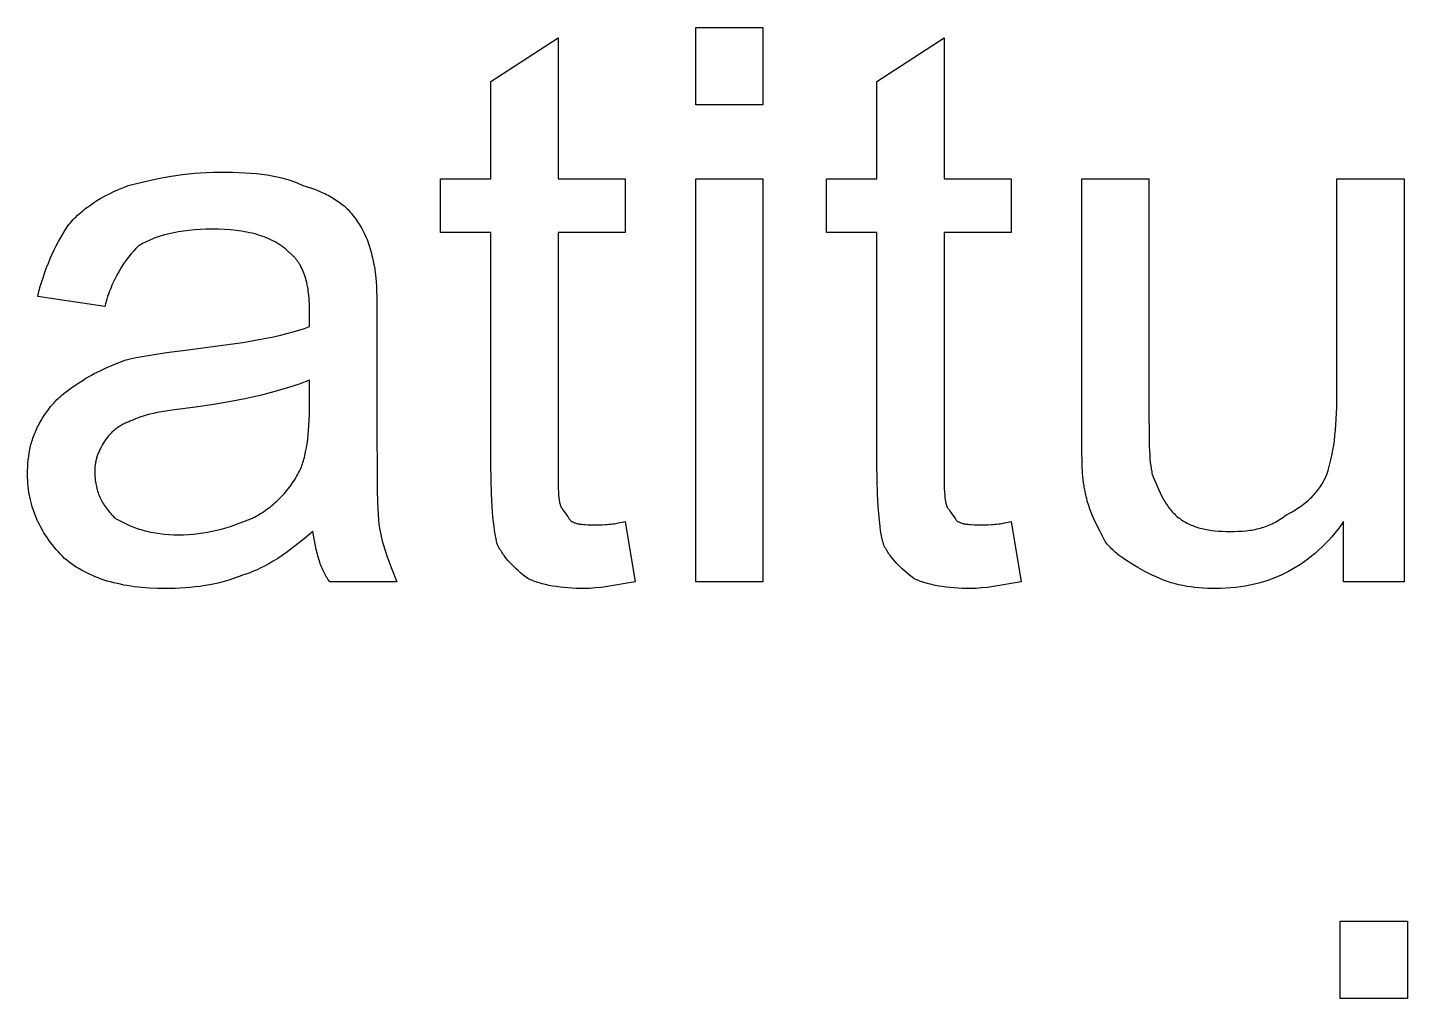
# Model space of a CAD drawing. Header units: millimetres. Extents: x 6840 to 12281, y 13072 to 17462.
# Drawn here: x 7148.88 to 7191.08, y 15253.41 to 15283.09 of the extents above; entities that cross this region are included whole.
import ezdxf

# ---------------------------------------------------------------- set-up
doc = ezdxf.new("R2010")
doc.units = ezdxf.units.MM
doc.header["$LTSCALE"] = 100
doc.header["$MEASUREMENT"] = 0
doc.layers.add('text', color=1, linetype='Continuous')

msp = doc.modelspace()

# ---------------------------------------------------------------- linework, layer by layer
at = {"layer": 'text'}
for points in [[(7169.316, 15280.724), (7169.316, 15283.086), (7171.37, 15283.086), (7171.37, 15280.724), (7169.316, 15280.724)], [(7167.16, 15267.992), (7167.468, 15266.143), (7166.621, 15266.002), (7166.433, 15265.976), (7166.255, 15265.956), (7166.169, 15265.948), (7166.086, 15265.943), (7166.006, 15265.939), (7165.928, 15265.938), (7165.794, 15265.939), (7165.663, 15265.943), (7165.535, 15265.949), (7165.409, 15265.957), (7165.287, 15265.968), (7165.168, 15265.981), (7165.052, 15265.997), (7164.939, 15266.015), (7164.83, 15266.035), (7164.725, 15266.058), (7164.624, 15266.084), (7164.527, 15266.111), (7164.48, 15266.126), (7164.434, 15266.141), (7164.389, 15266.157), (7164.345, 15266.174), (7164.303, 15266.191), (7164.261, 15266.209), (7164.221, 15266.227), (7164.182, 15266.246), (7164.033, 15266.362), (7163.962, 15266.42), (7163.893, 15266.479), (7163.827, 15266.538), (7163.763, 15266.598), (7163.702, 15266.659), (7163.643, 15266.721), (7163.586, 15266.784), (7163.532, 15266.849), (7163.48, 15266.915), (7163.456, 15266.948), (7163.431, 15266.982), (7163.407, 15267.017), (7163.384, 15267.052), (7163.362, 15267.087), (7163.34, 15267.123), (7163.318, 15267.16), (7163.298, 15267.197), (7163.277, 15267.235), (7163.258, 15267.273), (7163.248, 15267.303), (7163.239, 15267.337), (7163.229, 15267.373), (7163.22, 15267.412), (7163.201, 15267.5), (7163.182, 15267.6), (7163.165, 15267.712), (7163.148, 15267.836), (7163.117, 15268.12), (7163.09, 15268.452), (7163.07, 15268.832), (7163.057, 15269.261), (7163.053, 15269.737), (7163.053, 15276.822), (7161.512, 15276.822), (7161.512, 15278.465), (7163.053, 15278.465), (7163.053, 15281.443), (7165.106, 15282.778), (7165.106, 15278.465), (7167.16, 15278.465), (7167.16, 15276.822), (7165.106, 15276.822), (7165.106, 15269.634), (7165.108, 15269.211), (7165.112, 15269.028), (7165.119, 15268.864), (7165.124, 15268.79), (7165.131, 15268.72), (7165.14, 15268.655), (7165.144, 15268.624), (7165.149, 15268.595), (7165.155, 15268.567), (7165.161, 15268.54), (7165.168, 15268.514), (7165.175, 15268.489), (7165.179, 15268.477), (7165.183, 15268.466), (7165.187, 15268.454), (7165.191, 15268.443), (7165.195, 15268.433), (7165.199, 15268.422), (7165.204, 15268.412), (7165.209, 15268.402), (7165.218, 15268.392), (7165.228, 15268.382), (7165.238, 15268.371), (7165.247, 15268.359), (7165.267, 15268.335), (7165.286, 15268.309), (7165.324, 15268.254), (7165.363, 15268.197), (7165.401, 15268.14), (7165.44, 15268.085), (7165.459, 15268.059), (7165.478, 15268.035), (7165.488, 15268.023), (7165.498, 15268.012), (7165.507, 15268.002), (7165.517, 15267.992), (7165.536, 15267.982), (7165.555, 15267.974), (7165.575, 15267.965), (7165.594, 15267.958), (7165.614, 15267.951), (7165.633, 15267.944), (7165.653, 15267.938), (7165.672, 15267.932), (7165.692, 15267.927), (7165.713, 15267.922), (7165.733, 15267.918), (7165.753, 15267.914), (7165.774, 15267.91), (7165.795, 15267.907), (7165.838, 15267.902), (7165.882, 15267.898), (7165.927, 15267.894), (7166.022, 15267.891), (7166.236, 15267.889), (7166.452, 15267.891), (7166.555, 15267.894), (7166.607, 15267.898), (7166.659, 15267.902), (7166.713, 15267.907), (7166.768, 15267.914), (7166.825, 15267.922), (7166.885, 15267.932), (7166.948, 15267.944), (7167.015, 15267.958), (7167.16, 15267.992)], [(7178.968, 15267.992), (7179.276, 15266.143), (7178.429, 15266.002), (7178.241, 15265.976), (7178.063, 15265.956), (7177.978, 15265.948), (7177.895, 15265.943), (7177.814, 15265.939), (7177.736, 15265.938), (7177.602, 15265.939), (7177.471, 15265.943), (7177.343, 15265.949), (7177.218, 15265.957), (7177.095, 15265.968), (7176.976, 15265.981), (7176.86, 15265.997), (7176.748, 15266.015), (7176.639, 15266.035), (7176.534, 15266.058), (7176.432, 15266.084), (7176.335, 15266.111), (7176.288, 15266.126), (7176.242, 15266.141), (7176.197, 15266.157), (7176.154, 15266.174), (7176.111, 15266.191), (7176.07, 15266.209), (7176.029, 15266.227), (7175.99, 15266.246), (7175.841, 15266.362), (7175.77, 15266.42), (7175.702, 15266.479), (7175.635, 15266.538), (7175.572, 15266.598), (7175.51, 15266.659), (7175.451, 15266.721), (7175.395, 15266.784), (7175.341, 15266.849), (7175.289, 15266.915), (7175.264, 15266.948), (7175.239, 15266.982), (7175.216, 15267.017), (7175.193, 15267.052), (7175.17, 15267.087), (7175.148, 15267.123), (7175.127, 15267.16), (7175.106, 15267.197), (7175.086, 15267.235), (7175.066, 15267.273), (7175.057, 15267.303), (7175.047, 15267.337), (7175.037, 15267.373), (7175.028, 15267.412), (7175.009, 15267.5), (7174.991, 15267.6), (7174.973, 15267.712), (7174.956, 15267.836), (7174.925, 15268.12), (7174.899, 15268.452), (7174.878, 15268.832), (7174.865, 15269.261), (7174.861, 15269.737), (7174.861, 15276.822), (7173.321, 15276.822), (7173.321, 15278.465), (7174.861, 15278.465), (7174.861, 15281.443), (7176.914, 15282.778), (7176.914, 15278.465), (7178.968, 15278.465), (7178.968, 15276.822), (7176.914, 15276.822), (7176.914, 15269.634), (7176.916, 15269.211), (7176.92, 15269.028), (7176.927, 15268.864), (7176.933, 15268.79), (7176.939, 15268.72), (7176.948, 15268.655), (7176.953, 15268.624), (7176.958, 15268.595), (7176.963, 15268.567), (7176.97, 15268.54), (7176.976, 15268.514), (7176.983, 15268.489), (7176.987, 15268.477), (7176.991, 15268.466), (7176.995, 15268.454), (7176.999, 15268.443), (7177.003, 15268.433), (7177.008, 15268.422), (7177.012, 15268.412), (7177.017, 15268.402), (7177.027, 15268.392), (7177.036, 15268.382), (7177.046, 15268.371), (7177.056, 15268.359), (7177.075, 15268.335), (7177.094, 15268.309), (7177.133, 15268.254), (7177.171, 15268.197), (7177.21, 15268.14), (7177.248, 15268.085), (7177.267, 15268.059), (7177.287, 15268.035), (7177.296, 15268.023), (7177.306, 15268.012), (7177.316, 15268.002), (7177.325, 15267.992), (7177.344, 15267.982), (7177.364, 15267.974), (7177.383, 15267.965), (7177.402, 15267.958), (7177.422, 15267.951), (7177.441, 15267.944), (7177.461, 15267.938), (7177.481, 15267.932), (7177.501, 15267.927), (7177.521, 15267.922), (7177.541, 15267.918), (7177.562, 15267.914), (7177.582, 15267.91), (7177.603, 15267.907), (7177.646, 15267.902), (7177.69, 15267.898), (7177.735, 15267.894), (7177.831, 15267.891), (7178.044, 15267.889), (7178.261, 15267.891), (7178.363, 15267.894), (7178.415, 15267.898), (7178.467, 15267.902), (7178.521, 15267.907), (7178.576, 15267.914), (7178.634, 15267.922), (7178.694, 15267.932), (7178.757, 15267.944), (7178.823, 15267.958), (7178.968, 15267.992)], [(7157.61, 15267.684), (7157.341, 15267.458), (7157.071, 15267.244), (7156.937, 15267.142), (7156.802, 15267.045), (7156.667, 15266.951), (7156.532, 15266.862), (7156.398, 15266.778), (7156.263, 15266.699), (7156.128, 15266.625), (7155.993, 15266.557), (7155.926, 15266.526), (7155.858, 15266.495), (7155.791, 15266.467), (7155.724, 15266.44), (7155.656, 15266.414), (7155.589, 15266.391), (7155.522, 15266.369), (7155.454, 15266.349), (7155.386, 15266.32), (7155.318, 15266.293), (7155.18, 15266.243), (7155.04, 15266.196), (7154.897, 15266.155), (7154.753, 15266.117), (7154.608, 15266.083), (7154.46, 15266.054), (7154.312, 15266.028), (7154.162, 15266.006), (7154.011, 15265.987), (7153.859, 15265.971), (7153.707, 15265.959), (7153.554, 15265.949), (7153.4, 15265.943), (7153.092, 15265.938), (7152.846, 15265.942), (7152.606, 15265.952), (7152.374, 15265.97), (7152.261, 15265.982), (7152.149, 15265.996), (7152.039, 15266.011), (7151.931, 15266.028), (7151.825, 15266.047), (7151.721, 15266.068), (7151.618, 15266.091), (7151.517, 15266.115), (7151.418, 15266.141), (7151.321, 15266.169), (7151.226, 15266.199), (7151.132, 15266.23), (7151.041, 15266.264), (7150.951, 15266.299), (7150.863, 15266.336), (7150.776, 15266.375), (7150.692, 15266.415), (7150.609, 15266.458), (7150.528, 15266.502), (7150.449, 15266.548), (7150.372, 15266.596), (7150.296, 15266.646), (7150.222, 15266.697), (7150.15, 15266.75), (7150.08, 15266.805), (7150.012, 15266.862), (7149.946, 15266.93), (7149.881, 15266.998), (7149.818, 15267.067), (7149.757, 15267.137), (7149.698, 15267.207), (7149.641, 15267.278), (7149.586, 15267.35), (7149.532, 15267.422), (7149.481, 15267.495), (7149.432, 15267.569), (7149.384, 15267.644), (7149.339, 15267.719), (7149.295, 15267.796), (7149.254, 15267.873), (7149.215, 15267.951), (7149.178, 15268.03), (7149.143, 15268.11), (7149.11, 15268.191), (7149.079, 15268.273), (7149.05, 15268.355), (7149.024, 15268.439), (7149, 15268.524), (7148.978, 15268.609), (7148.958, 15268.696), (7148.94, 15268.784), (7148.925, 15268.873), (7148.912, 15268.962), (7148.902, 15269.054), (7148.893, 15269.146), (7148.887, 15269.239), (7148.884, 15269.333), (7148.883, 15269.429), (7148.884, 15269.543), (7148.888, 15269.656), (7148.894, 15269.766), (7148.903, 15269.874), (7148.916, 15269.98), (7148.931, 15270.084), (7148.95, 15270.187), (7148.961, 15270.238), (7148.972, 15270.289), (7148.985, 15270.339), (7148.998, 15270.39), (7149.013, 15270.439), (7149.028, 15270.489), (7149.044, 15270.538), (7149.062, 15270.588), (7149.08, 15270.637), (7149.099, 15270.685), (7149.12, 15270.734), (7149.141, 15270.783), (7149.164, 15270.831), (7149.187, 15270.879), (7149.212, 15270.928), (7149.238, 15270.976), (7149.265, 15271.024), (7149.293, 15271.072), (7149.351, 15271.166), (7149.409, 15271.255), (7149.468, 15271.341), (7149.528, 15271.422), (7149.588, 15271.499), (7149.651, 15271.574), (7149.683, 15271.61), (7149.715, 15271.645), (7149.748, 15271.68), (7149.781, 15271.714), (7149.815, 15271.747), (7149.85, 15271.78), (7149.885, 15271.812), (7149.921, 15271.844), (7149.995, 15271.906), (7150.073, 15271.967), (7150.154, 15272.027), (7150.239, 15272.086), (7150.329, 15272.144), (7150.423, 15272.202), (7150.501, 15272.258), (7150.581, 15272.312), (7150.664, 15272.365), (7150.748, 15272.415), (7150.835, 15272.463), (7150.923, 15272.51), (7151.012, 15272.555), (7151.103, 15272.599), (7151.288, 15272.684), (7151.477, 15272.765), (7151.86, 15272.92), (7152.024, 15272.959), (7152.207, 15272.997), (7152.63, 15273.074), (7153.131, 15273.151), (7153.709, 15273.228), (7154.923, 15273.384), (7155.461, 15273.465), (7155.955, 15273.549), (7156.405, 15273.638), (7156.614, 15273.685), (7156.813, 15273.734), (7157.002, 15273.784), (7157.18, 15273.836), (7157.349, 15273.891), (7157.508, 15273.947), (7157.508, 15274.46), (7157.505, 15274.612), (7157.498, 15274.759), (7157.493, 15274.83), (7157.486, 15274.9), (7157.478, 15274.969), (7157.469, 15275.036), (7157.459, 15275.103), (7157.448, 15275.167), (7157.435, 15275.231), (7157.421, 15275.293), (7157.406, 15275.353), (7157.39, 15275.412), (7157.372, 15275.47), (7157.354, 15275.526), (7157.334, 15275.58), (7157.313, 15275.633), (7157.291, 15275.685), (7157.267, 15275.735), (7157.242, 15275.783), (7157.217, 15275.83), (7157.203, 15275.853), (7157.19, 15275.875), (7157.176, 15275.897), (7157.161, 15275.919), (7157.147, 15275.94), (7157.132, 15275.961), (7157.117, 15275.981), (7157.101, 15276.001), (7157.085, 15276.02), (7157.069, 15276.039), (7157.053, 15276.058), (7157.036, 15276.076), (7157.019, 15276.094), (7157.002, 15276.111), (7156.984, 15276.128), (7156.966, 15276.145), (7156.948, 15276.161), (7156.93, 15276.176), (7156.911, 15276.191), (7156.892, 15276.206), (7156.867, 15276.23), (7156.843, 15276.253), (7156.817, 15276.276), (7156.792, 15276.299), (7156.766, 15276.321), (7156.739, 15276.342), (7156.712, 15276.364), (7156.685, 15276.384), (7156.629, 15276.425), (7156.571, 15276.463), (7156.512, 15276.5), (7156.45, 15276.535), (7156.388, 15276.568), (7156.323, 15276.6), (7156.257, 15276.63), (7156.19, 15276.659), (7156.12, 15276.686), (7156.05, 15276.712), (7155.977, 15276.736), (7155.903, 15276.758), (7155.828, 15276.779), (7155.751, 15276.798), (7155.673, 15276.816), (7155.593, 15276.833), (7155.512, 15276.848), (7155.429, 15276.862), (7155.345, 15276.874), (7155.26, 15276.885), (7155.085, 15276.902), (7154.905, 15276.915), (7154.72, 15276.922), (7154.53, 15276.925), (7154.341, 15276.922), (7154.159, 15276.915), (7153.984, 15276.904), (7153.816, 15276.888), (7153.655, 15276.868), (7153.499, 15276.844), (7153.351, 15276.816), (7153.208, 15276.784), (7153.071, 15276.748), (7153.005, 15276.729), (7152.941, 15276.709), (7152.877, 15276.689), (7152.816, 15276.667), (7152.755, 15276.645), (7152.696, 15276.622), (7152.639, 15276.598), (7152.582, 15276.573), (7152.527, 15276.548), (7152.473, 15276.522), (7152.421, 15276.495), (7152.37, 15276.468), (7152.32, 15276.44), (7152.271, 15276.411), (7152.194, 15276.332), (7152.117, 15276.248), (7152.041, 15276.159), (7151.966, 15276.065), (7151.892, 15275.966), (7151.82, 15275.863), (7151.749, 15275.754), (7151.681, 15275.641), (7151.615, 15275.523), (7151.551, 15275.401), (7151.491, 15275.273), (7151.462, 15275.208), (7151.434, 15275.141), (7151.406, 15275.073), (7151.38, 15275.004), (7151.355, 15274.933), (7151.33, 15274.862), (7151.307, 15274.789), (7151.285, 15274.715), (7151.264, 15274.64), (7151.244, 15274.563), (7149.191, 15274.871), (7149.23, 15275.024), (7149.272, 15275.174), (7149.317, 15275.322), (7149.364, 15275.468), (7149.413, 15275.611), (7149.465, 15275.752), (7149.519, 15275.89), (7149.576, 15276.026), (7149.635, 15276.16), (7149.696, 15276.291), (7149.76, 15276.42), (7149.826, 15276.546), (7149.895, 15276.67), (7149.966, 15276.792), (7150.039, 15276.911), (7150.115, 15277.028), (7150.154, 15277.075), (7150.194, 15277.123), (7150.236, 15277.169), (7150.278, 15277.215), (7150.322, 15277.261), (7150.367, 15277.305), (7150.414, 15277.35), (7150.461, 15277.393), (7150.51, 15277.436), (7150.56, 15277.479), (7150.611, 15277.521), (7150.663, 15277.562), (7150.717, 15277.602), (7150.772, 15277.642), (7150.885, 15277.721), (7151.003, 15277.796), (7151.126, 15277.87), (7151.253, 15277.941), (7151.385, 15278.009), (7151.523, 15278.076), (7151.665, 15278.139), (7151.811, 15278.201), (7151.963, 15278.26), (7152.598, 15278.41), (7152.93, 15278.48), (7153.272, 15278.542), (7153.624, 15278.595), (7153.803, 15278.617), (7153.985, 15278.635), (7154.169, 15278.65), (7154.355, 15278.661), (7154.544, 15278.668), (7154.735, 15278.67), (7155.145, 15278.665), (7155.526, 15278.65), (7155.707, 15278.637), (7155.882, 15278.622), (7156.05, 15278.603), (7156.211, 15278.581), (7156.367, 15278.555), (7156.517, 15278.525), (7156.662, 15278.491), (7156.732, 15278.473), (7156.8, 15278.454), (7156.868, 15278.433), (7156.934, 15278.412), (7156.998, 15278.389), (7157.062, 15278.366), (7157.124, 15278.341), (7157.184, 15278.315), (7157.244, 15278.288), (7157.302, 15278.26), (7157.435, 15278.22), (7157.562, 15278.178), (7157.685, 15278.133), (7157.803, 15278.086), (7157.916, 15278.037), (7157.971, 15278.012), (7158.024, 15277.985), (7158.077, 15277.959), (7158.128, 15277.931), (7158.178, 15277.903), (7158.227, 15277.875), (7158.274, 15277.845), (7158.32, 15277.816), (7158.366, 15277.785), (7158.409, 15277.754), (7158.452, 15277.723), (7158.494, 15277.691), (7158.534, 15277.658), (7158.573, 15277.624), (7158.611, 15277.59), (7158.648, 15277.556), (7158.683, 15277.521), (7158.717, 15277.485), (7158.751, 15277.448), (7158.782, 15277.411), (7158.813, 15277.374), (7158.843, 15277.336), (7158.899, 15277.258), (7158.953, 15277.181), (7159.005, 15277.103), (7159.054, 15277.024), (7159.101, 15276.944), (7159.146, 15276.863), (7159.188, 15276.779), (7159.228, 15276.694), (7159.265, 15276.606), (7159.3, 15276.515), (7159.332, 15276.422), (7159.362, 15276.325), (7159.39, 15276.224), (7159.415, 15276.12), (7159.438, 15276.011), (7159.459, 15275.898), (7159.463, 15275.883), (7159.468, 15275.868), (7159.477, 15275.837), (7159.485, 15275.803), (7159.493, 15275.768), (7159.5, 15275.731), (7159.506, 15275.692), (7159.518, 15275.609), (7159.528, 15275.519), (7159.536, 15275.422), (7159.549, 15275.205), (7159.56, 15274.685), (7159.561, 15274.05), (7159.561, 15271.277), (7159.574, 15268.98), (7159.586, 15268.559), (7159.605, 15268.202), (7159.616, 15268.047), (7159.63, 15267.91), (7159.638, 15267.847), (7159.646, 15267.788), (7159.655, 15267.734), (7159.664, 15267.684), (7159.684, 15267.587), (7159.707, 15267.491), (7159.732, 15267.395), (7159.759, 15267.299), (7159.817, 15267.106), (7159.882, 15266.913), (7160.025, 15266.528), (7160.177, 15266.143), (7158.124, 15266.143), (7158.096, 15266.182), (7158.068, 15266.222), (7158.042, 15266.262), (7158.018, 15266.302), (7157.994, 15266.343), (7157.971, 15266.385), (7157.949, 15266.428), (7157.928, 15266.471), (7157.908, 15266.514), (7157.889, 15266.558), (7157.871, 15266.603), (7157.853, 15266.649), (7157.836, 15266.695), (7157.82, 15266.741), (7157.79, 15266.836), (7157.762, 15266.934), (7157.737, 15267.034), (7157.713, 15267.136), (7157.691, 15267.241), (7157.649, 15267.457), (7157.61, 15267.684)], [(7169.316, 15266.143), (7169.316, 15278.465), (7171.37, 15278.465), (7171.37, 15266.143), (7169.316, 15266.143)], [(7189.133, 15266.143), (7189.133, 15267.992), (7189.046, 15267.868), (7188.955, 15267.749), (7188.863, 15267.633), (7188.768, 15267.52), (7188.671, 15267.411), (7188.571, 15267.306), (7188.469, 15267.205), (7188.365, 15267.108), (7188.259, 15267.014), (7188.15, 15266.924), (7188.039, 15266.838), (7187.926, 15266.755), (7187.811, 15266.677), (7187.693, 15266.602), (7187.574, 15266.531), (7187.452, 15266.464), (7187.328, 15266.401), (7187.202, 15266.342), (7187.074, 15266.287), (7186.944, 15266.236), (7186.812, 15266.189), (7186.678, 15266.145), (7186.542, 15266.106), (7186.404, 15266.071), (7186.264, 15266.04), (7186.123, 15266.013), (7185.979, 15265.99), (7185.833, 15265.971), (7185.685, 15265.957), (7185.536, 15265.946), (7185.385, 15265.94), (7185.232, 15265.938), (7185.098, 15265.939), (7184.967, 15265.943), (7184.837, 15265.949), (7184.71, 15265.959), (7184.585, 15265.971), (7184.461, 15265.987), (7184.339, 15266.006), (7184.218, 15266.028), (7184.098, 15266.054), (7183.979, 15266.083), (7183.861, 15266.117), (7183.744, 15266.155), (7183.628, 15266.196), (7183.512, 15266.243), (7183.396, 15266.293), (7183.281, 15266.349), (7183.055, 15266.464), (7182.839, 15266.581), (7182.736, 15266.641), (7182.636, 15266.701), (7182.54, 15266.762), (7182.446, 15266.824), (7182.357, 15266.887), (7182.271, 15266.951), (7182.229, 15266.984), (7182.189, 15267.017), (7182.149, 15267.051), (7182.111, 15267.085), (7182.074, 15267.12), (7182.037, 15267.155), (7182.002, 15267.19), (7181.968, 15267.226), (7181.935, 15267.263), (7181.903, 15267.3), (7181.873, 15267.337), (7181.843, 15267.376), (7181.675, 15267.703), (7181.585, 15267.881), (7181.497, 15268.069), (7181.454, 15268.166), (7181.413, 15268.266), (7181.374, 15268.368), (7181.338, 15268.473), (7181.304, 15268.58), (7181.289, 15268.634), (7181.275, 15268.69), (7181.261, 15268.745), (7181.249, 15268.801), (7181.237, 15268.858), (7181.227, 15268.916), (7181.218, 15268.955), (7181.209, 15268.995), (7181.201, 15269.037), (7181.193, 15269.08), (7181.179, 15269.169), (7181.168, 15269.264), (7181.158, 15269.364), (7181.149, 15269.47), (7181.137, 15269.699), (7181.126, 15270.23), (7181.124, 15270.867), (7181.124, 15278.465), (7183.178, 15278.465), (7183.178, 15271.688), (7183.191, 15270.289), (7183.203, 15270.027), (7183.211, 15269.908), (7183.221, 15269.797), (7183.233, 15269.693), (7183.247, 15269.598), (7183.254, 15269.553), (7183.263, 15269.51), (7183.271, 15269.469), (7183.281, 15269.429), (7183.438, 15269.047), (7183.479, 15268.954), (7183.522, 15268.862), (7183.567, 15268.772), (7183.614, 15268.685), (7183.639, 15268.642), (7183.664, 15268.599), (7183.689, 15268.558), (7183.716, 15268.517), (7183.743, 15268.476), (7183.771, 15268.437), (7183.8, 15268.398), (7183.829, 15268.361), (7183.86, 15268.324), (7183.891, 15268.288), (7183.924, 15268.253), (7183.957, 15268.219), (7183.992, 15268.186), (7184.027, 15268.154), (7184.064, 15268.124), (7184.102, 15268.094), (7184.141, 15268.066), (7184.18, 15268.039), (7184.22, 15268.013), (7184.261, 15267.988), (7184.302, 15267.965), (7184.344, 15267.942), (7184.386, 15267.921), (7184.429, 15267.9), (7184.473, 15267.881), (7184.517, 15267.863), (7184.562, 15267.845), (7184.607, 15267.829), (7184.653, 15267.814), (7184.7, 15267.799), (7184.747, 15267.786), (7184.795, 15267.773), (7184.844, 15267.762), (7184.893, 15267.751), (7184.942, 15267.741), (7184.993, 15267.732), (7185.095, 15267.717), (7185.199, 15267.704), (7185.307, 15267.695), (7185.416, 15267.689), (7185.528, 15267.685), (7185.642, 15267.684), (7185.775, 15267.685), (7185.903, 15267.689), (7186.026, 15267.696), (7186.146, 15267.706), (7186.205, 15267.712), (7186.262, 15267.72), (7186.319, 15267.728), (7186.375, 15267.738), (7186.43, 15267.748), (7186.485, 15267.76), (7186.539, 15267.772), (7186.592, 15267.786), (7186.645, 15267.801), (7186.697, 15267.818), (7186.748, 15267.835), (7186.799, 15267.854), (7186.85, 15267.874), (7186.9, 15267.896), (7186.95, 15267.919), (7187, 15267.943), (7187.049, 15267.97), (7187.098, 15267.997), (7187.146, 15268.026), (7187.195, 15268.057), (7187.243, 15268.089), (7187.292, 15268.124), (7187.34, 15268.159), (7187.388, 15268.197), (7187.501, 15268.256), (7187.556, 15268.286), (7187.609, 15268.317), (7187.662, 15268.349), (7187.713, 15268.381), (7187.763, 15268.414), (7187.811, 15268.447), (7187.859, 15268.481), (7187.905, 15268.516), (7187.95, 15268.551), (7187.994, 15268.587), (7188.037, 15268.623), (7188.079, 15268.66), (7188.119, 15268.698), (7188.158, 15268.736), (7188.196, 15268.775), (7188.233, 15268.814), (7188.268, 15268.854), (7188.302, 15268.895), (7188.335, 15268.936), (7188.367, 15268.978), (7188.398, 15269.02), (7188.428, 15269.063), (7188.456, 15269.107), (7188.483, 15269.151), (7188.509, 15269.196), (7188.533, 15269.241), (7188.557, 15269.287), (7188.579, 15269.334), (7188.6, 15269.381), (7188.62, 15269.429), (7188.657, 15269.546), (7188.692, 15269.666), (7188.725, 15269.789), (7188.755, 15269.915), (7188.782, 15270.046), (7188.808, 15270.182), (7188.831, 15270.323), (7188.851, 15270.469), (7188.869, 15270.621), (7188.885, 15270.78), (7188.909, 15271.119), (7188.923, 15271.489), (7188.928, 15271.893), (7188.928, 15278.465), (7190.982, 15278.465), (7190.982, 15266.143), (7189.133, 15266.143)], [(7157.508, 15272.304), (7157.185, 15272.189), (7156.832, 15272.075), (7156.448, 15271.963), (7156.032, 15271.855), (7155.582, 15271.752), (7155.096, 15271.654), (7154.575, 15271.564), (7154.017, 15271.483), (7153.38, 15271.404), (7153.102, 15271.362), (7152.849, 15271.316), (7152.731, 15271.291), (7152.62, 15271.265), (7152.514, 15271.238), (7152.414, 15271.208), (7152.319, 15271.177), (7152.274, 15271.161), (7152.23, 15271.144), (7152.187, 15271.127), (7152.145, 15271.109), (7152.105, 15271.091), (7152.066, 15271.072), (7152.037, 15271.062), (7152.008, 15271.052), (7151.979, 15271.04), (7151.95, 15271.029), (7151.922, 15271.016), (7151.893, 15271.003), (7151.865, 15270.99), (7151.836, 15270.976), (7151.808, 15270.961), (7151.78, 15270.946), (7151.752, 15270.93), (7151.725, 15270.913), (7151.697, 15270.896), (7151.67, 15270.878), (7151.643, 15270.86), (7151.616, 15270.841), (7151.59, 15270.821), (7151.564, 15270.801), (7151.538, 15270.781), (7151.513, 15270.759), (7151.488, 15270.737), (7151.464, 15270.715), (7151.44, 15270.691), (7151.416, 15270.668), (7151.393, 15270.643), (7151.37, 15270.618), (7151.348, 15270.593), (7151.326, 15270.567), (7151.305, 15270.54), (7151.284, 15270.512), (7151.264, 15270.485), (7151.244, 15270.456), (7151.207, 15270.398), (7151.172, 15270.34), (7151.14, 15270.283), (7151.109, 15270.225), (7151.082, 15270.167), (7151.069, 15270.138), (7151.057, 15270.109), (7151.045, 15270.081), (7151.034, 15270.052), (7151.023, 15270.023), (7151.013, 15269.994), (7151.004, 15269.965), (7150.995, 15269.936), (7150.987, 15269.907), (7150.98, 15269.878), (7150.973, 15269.849), (7150.966, 15269.821), (7150.961, 15269.792), (7150.955, 15269.763), (7150.951, 15269.734), (7150.947, 15269.705), (7150.944, 15269.676), (7150.941, 15269.647), (7150.939, 15269.618), (7150.937, 15269.59), (7150.937, 15269.561), (7150.936, 15269.532), (7150.937, 15269.475), (7150.939, 15269.419), (7150.942, 15269.364), (7150.946, 15269.31), (7150.951, 15269.257), (7150.958, 15269.206), (7150.966, 15269.155), (7150.975, 15269.105), (7150.985, 15269.056), (7150.996, 15269.008), (7151.009, 15268.961), (7151.023, 15268.915), (7151.038, 15268.869), (7151.054, 15268.824), (7151.072, 15268.78), (7151.09, 15268.736), (7151.11, 15268.693), (7151.131, 15268.651), (7151.153, 15268.609), (7151.177, 15268.567), (7151.202, 15268.526), (7151.227, 15268.486), (7151.254, 15268.445), (7151.283, 15268.406), (7151.312, 15268.366), (7151.343, 15268.327), (7151.375, 15268.288), (7151.408, 15268.249), (7151.442, 15268.21), (7151.478, 15268.171), (7151.552, 15268.094), (7151.65, 15268.038), (7151.75, 15267.984), (7151.853, 15267.933), (7151.958, 15267.884), (7152.067, 15267.839), (7152.179, 15267.796), (7152.236, 15267.777), (7152.294, 15267.758), (7152.353, 15267.739), (7152.412, 15267.722), (7152.473, 15267.706), (7152.534, 15267.69), (7152.597, 15267.676), (7152.66, 15267.662), (7152.725, 15267.65), (7152.79, 15267.638), (7152.924, 15267.618), (7153.062, 15267.602), (7153.205, 15267.59), (7153.352, 15267.583), (7153.503, 15267.581), (7153.656, 15267.583), (7153.807, 15267.59), (7153.955, 15267.602), (7154.102, 15267.618), (7154.246, 15267.638), (7154.389, 15267.662), (7154.531, 15267.69), (7154.671, 15267.722), (7154.81, 15267.758), (7154.948, 15267.796), (7155.085, 15267.839), (7155.222, 15267.884), (7155.357, 15267.933), (7155.492, 15267.984), (7155.762, 15268.094), (7155.82, 15268.124), (7155.876, 15268.154), (7155.933, 15268.186), (7155.988, 15268.219), (7156.043, 15268.253), (7156.097, 15268.289), (7156.151, 15268.325), (7156.203, 15268.362), (7156.255, 15268.401), (7156.307, 15268.44), (7156.357, 15268.481), (7156.407, 15268.522), (7156.455, 15268.565), (7156.503, 15268.608), (7156.55, 15268.652), (7156.596, 15268.698), (7156.642, 15268.744), (7156.686, 15268.791), (7156.73, 15268.839), (7156.772, 15268.887), (7156.813, 15268.937), (7156.854, 15268.987), (7156.893, 15269.039), (7156.932, 15269.091), (7156.969, 15269.143), (7157.005, 15269.197), (7157.041, 15269.251), (7157.075, 15269.306), (7157.108, 15269.361), (7157.14, 15269.418), (7157.17, 15269.474), (7157.2, 15269.532), (7157.219, 15269.571), (7157.237, 15269.612), (7157.255, 15269.655), (7157.272, 15269.7), (7157.288, 15269.747), (7157.304, 15269.795), (7157.32, 15269.845), (7157.334, 15269.896), (7157.349, 15269.949), (7157.362, 15270.004), (7157.387, 15270.118), (7157.41, 15270.239), (7157.431, 15270.366), (7157.449, 15270.499), (7157.464, 15270.638), (7157.478, 15270.782), (7157.489, 15270.932), (7157.503, 15271.249), (7157.508, 15271.585), (7157.508, 15272.304)], [(7189.031, 15253.411), (7189.031, 15255.773), (7191.084, 15255.773), (7191.084, 15253.411), (7189.031, 15253.411)]]:
    msp.add_lwpolyline(points, dxfattribs=at)

doc.saveas('drawing.dxf')
